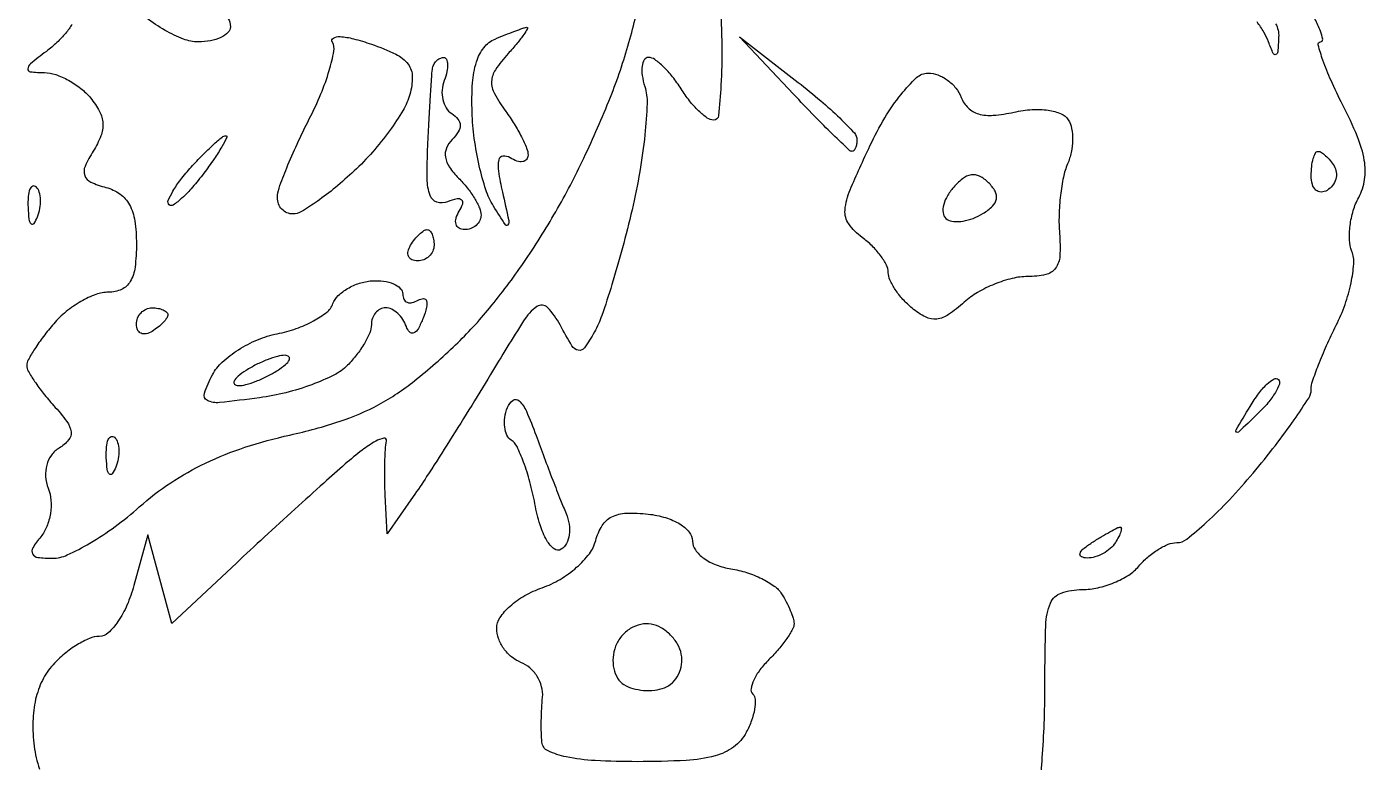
# Model space of a CAD drawing. Extents: x 0 to 102, y 0 to 135.
# Drawn here: x 71.99 to 79.22, y 64.72 to 68.69 of the extents above; entities that cross this region are included whole.
import ezdxf

# ---------------------------------------------------------------- set-up
doc = ezdxf.new("R2010")
doc.units = 0
doc.header["$MEASUREMENT"] = 0

msp = doc.modelspace()

# ---------------------------------------------------------------- linework, layer by layer
for points in [[(72.238959, 68.70483, -0.03257), (72.20491, 68.657912, -0.031136), (72.157023, 68.607034, -0.026033), (72.10035, 68.559167, 0.008228), (72.014041, 68.491382, 0.202399), (72.000058, 68.465115, 0.410722), (72.013573, 68.448729, 0.020546), (72.089991, 68.444091, -0.077636), (72.150798, 68.433371, -0.043117), (72.219847, 68.402896, -0.041726), (72.286059, 68.359019, -0.052408), (72.338701, 68.30763, -0.051606), (72.387433, 68.234786, -0.108981), (72.40543, 68.169599, -0.105973), (72.394548, 68.101686, -0.047085), (72.353741, 68.020173, 0.034534), (72.309551, 67.937168, 0.191138), (72.307446, 67.887593, 0.206866), (72.339754, 67.85244, 0.04097), (72.422281, 67.823463, -0.091689), (72.49777, 67.788049, -0.114055), (72.548878, 67.730031, -0.087662), (72.577763, 67.64291, -0.036334), (72.5868, 67.51872, -0.029767), (72.579292, 67.392716, -0.100976), (72.553496, 67.314955, -0.156114), (72.506806, 67.272366, -0.107857), (72.436402, 67.257, 0.088517), (72.368299, 67.244848, 0.042139), (72.287383, 67.207013, 0.040015), (72.207163, 67.151945, 0.045311), (72.140302, 67.086833, 0.014943), (72.08451, 67.017588, 0.01892), (72.0374, 66.950255, 0.017223), (72.002616, 66.891991, 0.126614), (71.9946, 66.860844, 0.129731), (72.002707, 66.830124, 0.018703), (72.037102, 66.774457, 0.020169), (72.083885, 66.710451, 0.016014), (72.139286, 66.645147, -0.022774), (72.211409, 66.557764, -0.12955), (72.23395, 66.502429, -0.213688), (72.220649, 66.458164, -0.076219), (72.169258, 66.414373, 0.099488), (72.127769, 66.375575, 0.089431), (72.102555, 66.32232, 0.083884), (72.09658, 66.260545, 0.073999), (72.110632, 66.197315, -0.074279), (72.124934, 66.132789, -0.055652), (72.121921, 66.059962, -0.056079), (72.103032, 65.990247, -0.07919), (72.070301, 65.934977, 0.033609), (72.027169, 65.875262, 0.268359), (72.026059, 65.842601, 0.24583), (72.054242, 65.82339, 0.029164), (72.132291, 65.818866, 0.107523), (72.213394, 65.836546, 0.026086), (72.335697, 65.900378, 0.025558), (72.471374, 65.990102, 0.022977), (72.602291, 66.09626, -0.035852), (72.771804, 66.226631, -0.034575), (72.960208, 66.33321, -0.032374), (73.173049, 66.418461, -0.024487), (73.415883, 66.484956, 0.024684), (73.686496, 66.559172, 0.04551), (73.895809, 66.649646, 0.044264), (74.089059, 66.778315, 0.02205), (74.310313, 66.972362, 0.030323), (74.49433, 67.171442, 0.02098), (74.678402, 67.416864, 0.019979), (74.851715, 67.692316, 0.019648), (75.003522, 67.982233, 0.016345), (75.146703, 68.311314, 0.024823), (75.247193, 68.606559, 0.02638), (75.313719, 68.896318, 0.022326)], [(75.740584, 68.831175, -0.010229), (75.748525, 68.58441, -0.017065), (75.743869, 68.37665, -0.011161), (75.730835, 68.211704, -0.384881), (75.70416, 68.1876, -0.156377), (75.670177, 68.198495, -0.036326), (75.623452, 68.237302, -0.034052), (75.573782, 68.292029, -0.027675), (75.528167, 68.3568, 0.02753), (75.482579, 68.421571, 0.03393), (75.432991, 68.476297, 0.036161), (75.386379, 68.515122, 0.156819), (75.352549, 68.526, 0.257271), (75.329901, 68.513521, 0.109502), (75.31779, 68.479862, 0.069749), (75.318398, 68.429136, 0.039038), (75.332448, 68.368936, -0.086734), (75.344773, 68.277714, -0.016113), (75.332732, 68.108307, -0.016838), (75.305266, 67.908874, -0.014664), (75.263411, 67.702246, -0.008263), (75.211713, 67.496097, -0.009068), (75.154699, 67.298102, -0.008582), (75.100063, 67.130809, -0.044372), (75.060278, 67.042082, -0.023596), (75.006929, 66.956494, -0.300942), (74.973491, 66.943077, -0.20951), (74.939129, 66.967407, -0.012563), (74.875058, 67.080218, 0.06822), (74.807224, 67.17372, 0.372641), (74.749844, 67.179103, 0.097624), (74.678241, 67.103207, 0.004915), (74.498739, 66.811638, -0.002807), (74.382943, 66.62176, -0.002644), (74.262713, 66.42936, -0.002628), (74.154372, 66.259989, -0.009172), (74.081898, 66.152368), (73.9404, 65.950352), (73.930382, 66.159526, -0.008943), (73.927794, 66.245813, -0.008952), (73.928296, 66.332106, -0.00882), (73.93141, 66.407351, -0.034807), (73.937351, 66.4533, 0.529681), (73.923422, 66.467492, 0.083189), (73.878961, 66.451491, 0.036324), (73.805667, 66.403042, 0.01547), (73.71472, 66.328341, 0.00354), (73.598521, 66.225258, 0.001474), (73.443074, 66.084547, 0.001458), (73.277479, 65.932873, 0.001885), (73.126456, 65.792679), (72.777812, 65.466578), (72.713268, 65.706139), (72.648725, 65.9457), (72.573044, 65.67075, -0.035375), (72.535892, 65.565497, -0.04687), (72.486879, 65.476567, -0.055144), (72.434052, 65.414802, -0.190521), (72.385993, 65.3958, 0.099893), (72.333605, 65.385228, 0.037696), (72.266773, 65.350976, 0.03548), (72.197593, 65.301599, 0.036118), (72.136529, 65.243207, 0.069423), (72.079059, 65.158649, 0.058009), (72.042578, 65.056312, 0.051616), (72.027792, 64.937105, 0.036554), (72.034915, 64.802365, 0.047066), (72.062548, 64.678766, 0.041008)], [(73.081175, 68.739338, -0.137785), (73.0944, 68.692256, -0.200379), (73.081373, 68.661055, -0.085027), (73.043511, 68.634587, -0.065063), (72.987473, 68.616604, -0.045176), (72.92116, 68.6106, -0.091736), (72.840848, 68.62546, -0.038581), (72.741232, 68.672728, -0.036501), (72.639704, 68.741168, -0.039341)], [(77.466997, 64.605553, 0.008453), (77.480768, 64.761874, 0.009748), (77.490402, 64.948873, 0.007994), (77.4936, 65.148919, -0.007743), (77.498372, 65.457053, -0.087984), (77.523247, 65.575803, -0.218679), (77.581383, 65.630862, -0.082093), (77.694741, 65.6496, 0.055078), (77.779483, 65.658963, 0.043151), (77.867734, 65.686877, 0.044437), (77.94623, 65.727883, 0.077115), (78.0012, 65.7765, -0.041316), (78.048785, 65.825055, -0.039094), (78.104552, 65.866123, -0.041618), (78.159843, 65.894447, -0.097868), (78.205144, 65.9034, 0.16945), (78.259725, 65.922444, 0.016777), (78.36704, 66.013751, 0.019653), (78.490319, 66.135176, 0.014356), (78.617785, 66.279063, 0.009325), (78.738075, 66.428548, 0.013023), (78.839558, 66.566887, 0.009397), (78.918174, 66.684795, 0.143288), (78.9318, 66.731365, -0.081608), (78.939132, 66.775991, -0.011229), (78.971371, 66.864814, -0.01264), (79.014931, 66.969031, -0.01039), (79.06651, 67.078037, 0.030836), (79.114392, 67.190946, 0.03256), (79.147018, 67.306874, 0.034467), (79.161542, 67.409688, 0.109898), (79.151413, 67.477863, -0.080365), (79.138574, 67.539299, -0.042832), (79.141685, 67.617079, -0.041221), (79.158763, 67.698005, -0.050297), (79.188236, 67.769526, 0.086621), (79.219931, 67.865623, 0.079372), (79.218614, 67.969866, 0.055538), (79.181558, 68.097763, 0.019695), (79.101614, 68.270997, -0.011819), (79.03898, 68.401287, -0.021532), (78.995043, 68.510842, -0.019862), (78.969412, 68.5941, -0.492251), (78.98211, 68.6106, 0.461143), (78.993807, 68.624302, 0.052538), (78.98179, 68.669024, 0.035296), (78.951755, 68.733146, 0.017858)], [(78.739212, 68.708632, -0.135893), (78.755921, 68.636067, -0.008256), (78.751131, 68.556742, -0.271443), (78.740612, 68.541595, -0.420754), (78.726997, 68.546763, -0.011934), (78.700936, 68.6106, 0.040378), (78.67563, 68.66374, 0.02924), (78.639482, 68.718481, 0.029751)]]:
    msp.add_lwpolyline(points, format="xyb")
for points in [[(74.693762, 68.689254, -0.626654), (74.698725, 68.682347, -0.028346), (74.678728, 68.649964, -0.020915), (74.643351, 68.603591, -0.010112), (74.59447, 68.54715, 0.034238), (74.525869, 68.45976, 0.139674), (74.504874, 68.396302, 0.137054), (74.520284, 68.33062, 0.032499), (74.581358, 68.23488, -0.019379), (74.627462, 68.166623, -0.021556), (74.66642, 68.097332, -0.021511), (74.694303, 68.035899, -0.096058), (74.7018, 67.997238, -0.17263), (74.693689, 67.974446, -0.189345), (74.673324, 67.962981, -0.118727), (74.642023, 67.966054, -0.054898), (74.604862, 67.983726, 0.168259), (74.566261, 67.992365, 0.320102), (74.543732, 67.972089, 0.094356), (74.541896, 67.911378, 0.016449), (74.563724, 67.798368, -0.002607), (74.597736, 67.645183, -0.197436), (74.593388, 67.620815, -0.546835), (74.579387, 67.620766, -0.005406), (74.515347, 67.7223, -0.05933), (74.474485, 67.810613, -0.022774), (74.438441, 67.941203, -0.022168), (74.411827, 68.087929, -0.025407), (74.39983, 68.2299, -0.024106), (74.40216, 68.388325, -0.060323), (74.423221, 68.501865, -0.088572), (74.463482, 68.579088, -0.128752), (74.523995, 68.625804, -0.004921), (74.578389, 68.648258, -0.005995), (74.62976, 68.668163, -0.005093), (74.673273, 68.683922, -0.041389)], [(73.855671, 68.597968, -0.027868), (73.98805, 68.543375, -0.118248), (74.054082, 68.489729, -0.164873), (74.076893, 68.422322, -0.069486), (74.063451, 68.326409, -0.064226), (74.026646, 68.240855, -0.023285), (73.953946, 68.13016, -0.02264), (73.862175, 68.015021, -0.025043), (73.763248, 67.91265, -0.015436), (73.661993, 67.823562, -0.019791), (73.563274, 67.748341, -0.018019), (73.477589, 67.692752, -0.135692), (73.431465, 67.68, -0.104798), (73.399695, 67.686733, -0.099123), (73.372659, 67.705841, -0.096489), (73.354539, 67.73439, -0.093563), (73.3482, 67.76797, -0.085984), (73.357231, 67.820097, -0.010384), (73.398842, 67.929367, -0.012095), (73.454584, 68.058034, -0.009685), (73.5206, 68.193872, 0.019303), (73.583092, 68.329011, 0.026256), (73.62814, 68.455539, 0.02519), (73.653744, 68.560543, 0.187755), (73.644602, 68.610111, -0.436761), (73.65042, 68.63113, -0.134471), (73.68664, 68.638846, -0.049731), (73.759193, 68.627372, -0.019803)], [(76.161148, 68.391453, -0.011629), (76.282689, 68.292536, -0.016704), (76.385204, 68.198969, -0.012519), (76.464285, 68.117831, -0.189077), (76.478398, 68.08185, -0.038633), (76.476518, 68.057553, -0.057678), (76.470849, 68.037038, -0.075819), (76.462537, 68.023052, -0.224467), (76.452696, 68.0184, -0.193404), (76.436, 68.025109, -0.002254), (76.348901, 68.109346, -0.006443), (76.249052, 68.209332, -0.004114), (76.135446, 68.328003), (75.8439, 68.637606)], [(74.245551, 68.526, -0.287506), (74.261297, 68.51613, -0.105699), (74.267819, 68.489519, -0.064528), (74.263832, 68.449432, -0.034613), (74.249246, 68.401809, 0.072795), (74.237659, 68.350254, 0.074938), (74.24152, 68.298073, 0.08177), (74.259753, 68.253288, 0.117389), (74.289866, 68.223061, -0.083809), (74.323536, 68.193482, -0.169189), (74.335417, 68.160688, -0.144543), (74.325031, 68.123843, -0.055948), (74.29161, 68.08197, 0.1011), (74.261238, 68.036002, 0.138054), (74.255914, 67.9869, 0.10811), (74.277417, 67.933339, 0.047098), (74.326539, 67.873976, -0.029283), (74.373023, 67.821702, -0.030651), (74.412321, 67.765117, -0.032208), (74.439876, 67.712362, -0.104616), (74.448, 67.673957, -0.11329), (74.441122, 67.64399, -0.100258), (74.421682, 67.618476, -0.09405), (74.392618, 67.601357, -0.086406), (74.358407, 67.5954, -0.135202), (74.329331, 67.603409, -0.190665), (74.313101, 67.624474, -0.141514), (74.31315, 67.656488, -0.067825), (74.329985, 67.694377, 0.052671), (74.349244, 67.734417, 0.315169), (74.343456, 67.755535, 0.233724), (74.318476, 67.761474, 0.03517), (74.267765, 67.746004, -0.169866), (74.209724, 67.744269, -0.23527), (74.172911, 67.779877, -0.083401), (74.157136, 67.869895, -0.013386), (74.160665, 68.048877, -0.001489), (74.167533, 68.187638, -0.001929), (74.174702, 68.314861, -0.00145), (74.181431, 68.421438, -0.017281), (74.185577, 68.46255, -0.076157), (74.192735, 68.486793, -0.079701), (74.206752, 68.507362, -0.086774), (74.225291, 68.521178, -0.117366)], [(76.862189, 68.4414, -0.091496), (76.915315, 68.431596, -0.066715), (76.968177, 68.402841, -0.065203), (77.012773, 68.360314, -0.078288), (77.041682, 68.310134, 0.10756), (77.079013, 68.253242, 0.12658), (77.134671, 68.221079, 0.089215), (77.214753, 68.213513, 0.033123), (77.327073, 68.230487, -0.037532), (77.424169, 68.244286, -0.052181), (77.511872, 68.240941, -0.063215), (77.580651, 68.222006, -0.156845), (77.619943, 68.188502, -0.09448), (77.637639, 68.142216, -0.04853), (77.642606, 68.080094, -0.045841), (77.635267, 68.012919, -0.051488), (77.615856, 67.950899, 0.050775), (77.593345, 67.879331, 0.02213), (77.577552, 67.780859, 0.021627), (77.569887, 67.67388, 0.026932), (77.572435, 67.57425, -0.032471), (77.5742, 67.45261, -0.147289), (77.550627, 67.386578, -0.181292), (77.497791, 67.352207, -0.054568), (77.400887, 67.3416, 0.059726), (77.316946, 67.331537, 0.036303), (77.221674, 67.300893, 0.035954), (77.130241, 67.256087, 0.052057), (77.057698, 67.203024, -0.033101), (76.972754, 67.135811, -0.123185), (76.909361, 67.112089, -0.147499), (76.848902, 67.123087, -0.055029), (76.776087, 67.171083, -0.035929), (76.726921, 67.218241, -0.036602), (76.685343, 67.271675, -0.03916), (76.656468, 67.323322, -0.108299), (76.6476, 67.363782, 0.119461), (76.637847, 67.40402, 0.041502), (76.605996, 67.454987, 0.038387), (76.560166, 67.507427, 0.036128), (76.505971, 67.553409, -0.081426), (76.434297, 67.626307, -0.176917), (76.414084, 67.701016, -0.079888), (76.441511, 67.810519, -0.008637), (76.548704, 68.049185, -0.025139), (76.628749, 68.199371, -0.033601), (76.71684, 68.326187, -0.035589), (76.800723, 68.417056, -0.190818)], [(73.069161, 68.103, -0.557351), (73.075063, 68.093457, -0.016543), (73.047915, 68.043306, -0.018407), (73.00627, 67.977767, -0.009835), (72.9503, 67.899786, -0.017778), (72.889522, 67.824282, -0.029954), (72.832748, 67.766105, -0.0313), (72.785602, 67.728359, -0.359326), (72.763569, 67.730067, -0.309163), (72.758861, 67.752845, -0.03336), (72.784158, 67.803578, -0.031754), (72.826073, 67.865811, -0.019838), (72.882431, 67.933281, -0.009996), (72.943684, 67.998304, -0.014387), (73.00064, 68.053145, -0.010074), (73.049625, 68.095897, -0.176142)], [(78.969107, 68.0184, -0.145859), (78.986738, 68.013145, -0.040575), (79.009753, 67.995266, -0.037297), (79.033712, 67.969788, -0.031646), (79.055087, 67.939646, -0.108373), (79.067067, 67.905527, -0.099685), (79.064206, 67.868416, -0.095498), (79.046906, 67.834025, -0.090427), (79.01778, 67.807753, -0.136093), (78.985128, 67.798256, -0.190788), (78.957057, 67.808967, -0.140899), (78.938112, 67.839917, -0.067432), (78.9318, 67.886507, -0.026751), (78.934506, 67.937046, -0.042195), (78.942759, 67.979656, -0.051652), (78.954714, 68.009687, -0.279105)], [(77.188977, 67.849263, 0.078798), (77.140771, 67.884273, 0.159006), (77.094886, 67.891465, 0.132469), (77.047757, 67.870232, 0.04788), (76.995226, 67.818017, 0.050704), (76.961434, 67.7677, 0.077648), (76.944191, 67.718183, 0.106213), (76.945481, 67.677275, 0.19597), (76.964781, 67.650814, 0.123453), (77.001028, 67.639286, 0.055591), (77.051229, 67.641739, 0.050264), (77.106497, 67.656461, 0.048237), (77.158532, 67.682059, 0.052869), (77.210377, 67.722231, 0.157747), (77.231364, 67.761294, 0.175012), (77.224437, 67.802536, 0.068226)], [(72.045713, 67.826288, 0.296942), (72.027197, 67.830197, 0.208169), (72.011576, 67.814754, 0.077125), (72.002209, 67.774147, 0.028489), (72.001279, 67.71525, 0.018894), (72.006274, 67.652111, 0.168741), (72.01823, 67.627428, 0.470617), (72.033648, 67.628887, 0.054073), (72.052391, 67.664137, 0.051402), (72.065592, 67.710403, 0.05415), (72.068758, 67.757572, 0.060344), (72.062061, 67.798629, 0.126455)], [(74.156893, 67.5954, -0.210953), (74.171159, 67.589101, -0.081139), (74.183241, 67.570549, -0.061769), (74.191464, 67.543189, -0.042167), (74.1942, 67.5108, -0.105053), (74.187342, 67.47852, -0.099167), (74.167882, 67.451051, -0.09642), (74.138807, 67.43264, -0.093332), (74.104607, 67.4262, -0.108972), (74.074579, 67.432823, -0.182303), (74.056691, 67.451051, -0.161196), (74.054059, 67.478474, -0.082592), (74.0673, 67.5108, -0.029505), (74.090057, 67.543183, -0.035638), (74.115186, 67.570549, -0.038439), (74.139065, 67.589855, -0.151918)], [(73.858007, 67.318505, -0.048495), (73.921925, 67.317116, -0.071923), (73.975946, 67.302616, -0.096344), (74.012161, 67.277949, -0.19771), (74.025, 67.246749, 0.11651), (74.031615, 67.218746, 0.185758), (74.049567, 67.202371, 0.155243), (74.076655, 67.20063, 0.077583), (74.108631, 67.214101, -0.132381), (74.137293, 67.222665, -0.34454), (74.153518, 67.210673, -0.131106), (74.153869, 67.175544, -0.028922), (74.135405, 67.117621, -0.031333), (74.109571, 67.061149, -0.152051), (74.084756, 67.036733, -0.335819), (74.062763, 67.040563, -0.107567), (74.044724, 67.070928, 0.064005), (74.026004, 67.109723, 0.063702), (73.998056, 67.142592, 0.069571), (73.965523, 67.164849, 0.115782), (73.93335, 67.1724, 0.116135), (73.903769, 67.165435, 0.100491), (73.87858, 67.145774, 0.093175), (73.861672, 67.116373, 0.084219), (73.8558, 67.081757, -0.09952), (73.847019, 67.038076, -0.033656), (73.817842, 66.979783, -0.031916), (73.776033, 66.91803, -0.031618), (73.726582, 66.861896, -0.080046), (73.653355, 66.808992, -0.027949), (73.533769, 66.757014, -0.026917), (73.393482, 66.713571, -0.028296), (73.251652, 66.686308, -0.006977), (73.034681, 66.660282, -0.140692), (72.969901, 66.671678, -0.379471), (72.953663, 66.710984, -0.039466), (72.997166, 66.810393, -0.0846), (73.050798, 66.87947, -0.044066), (73.137616, 66.945982, -0.042159), (73.241426, 67.000209, -0.049971), (73.347192, 67.032608, 0.034956), (73.449367, 67.060587, 0.039405), (73.542458, 67.101705, 0.043095), (73.614475, 67.148975, 0.135168), (73.648503, 67.195147, -0.108419), (73.677041, 67.238478, -0.060134), (73.72758, 67.27708, -0.055734), (73.790981, 67.305454, -0.058632)], [(72.6714, 67.1724, -0.042167), (72.703789, 67.169664, -0.061769), (72.731149, 67.161441, -0.081139), (72.749701, 67.149359, -0.210953), (72.756, 67.135093, -0.151918), (72.750455, 67.117265, -0.038439), (72.731149, 67.093386, -0.035638), (72.703783, 67.068257, -0.029505), (72.6714, 67.0455, -0.082592), (72.639074, 67.032259, -0.161196), (72.611651, 67.034891, -0.182303), (72.593423, 67.052779, -0.108972), (72.5868, 67.082807, -0.093332), (72.59324, 67.117007, -0.09642), (72.611651, 67.146082, -0.099167), (72.63912, 67.165542, -0.105053)], [(73.3905, 66.916009, 0.067616), (73.349271, 66.910408, 0.024967), (73.293474, 66.891919, 0.024204), (73.233796, 66.86539, 0.026766), (73.179, 66.834, 0.027796), (73.1355, 66.802329, 0.102785), (73.114228, 66.776081, 0.335455), (73.11705, 66.759753, 0.190341), (73.1367, 66.751991, 0.067616), (73.177929, 66.757592, 0.024967), (73.233726, 66.776081, 0.024204), (73.293404, 66.80261, 0.026766), (73.3482, 66.834, 0.027796), (73.3917, 66.865671, 0.102785), (73.412972, 66.891919, 0.335455), (73.41015, 66.908247, 0.190341)], [(78.754362, 66.785838, -0.289503), (78.760035, 66.760682, -0.049795), (78.738154, 66.714361, -0.040938), (78.697857, 66.65823, -0.025624), (78.64236, 66.599336, -0.001428), (78.538341, 66.500273, -0.406252), (78.527368, 66.500423, -0.342804), (78.525859, 66.512442, -0.001303), (78.601893, 66.639803, -0.024195), (78.647748, 66.708408, -0.042367), (78.692882, 66.759633, -0.056956), (78.731168, 66.788742, -0.342991)], [(74.744935, 66.482814, 0.002363), (74.788814, 66.364116, 0.002135), (74.835305, 66.241748, 0.002138), (74.87789, 66.132483, 0.006808), (74.907641, 66.060007, -0.062957), (74.923958, 66.002704, -0.072329), (74.924369, 65.945861, -0.083401), (74.909429, 65.898171, -0.137665), (74.881042, 65.867306, -0.313254), (74.843137, 65.869339, -0.096825), (74.803497, 65.914806, -0.057071), (74.766856, 65.999117, -0.027633), (74.738784, 66.113483, 0.018782), (74.712056, 66.231344, 0.023713), (74.678169, 66.337871, 0.022842), (74.642306, 66.42244, 0.143592), (74.611304, 66.456944, -0.149588), (74.587835, 66.483689, -0.077157), (74.57588, 66.52701, -0.065537), (74.576702, 66.579602, -0.055028), (74.590856, 66.633574, -0.14257), (74.62076, 66.672941, -0.368555), (74.653736, 66.670685, -0.097583), (74.692991, 66.613519, -0.014457)], [(72.468712, 66.472688, -0.126455), (72.485061, 66.445029, -0.060344), (72.491758, 66.403972, -0.05415), (72.488592, 66.356803, -0.051402), (72.475391, 66.310537, -0.054073), (72.456648, 66.275287, -0.470617), (72.44123, 66.273828, -0.168741), (72.429274, 66.298511, -0.018894), (72.424279, 66.36165, -0.028489), (72.425209, 66.420547, -0.077125), (72.434576, 66.461154, -0.208169), (72.450197, 66.476597, -0.296942)], [(75.351158, 66.057676, -0.044514), (75.444489, 66.038461, -0.064089), (75.521405, 66.004111, -0.081641), (75.572588, 65.960034, -0.176019), (75.5901, 65.91183, 0.158819), (75.60563, 65.86417, 0.078917), (75.651149, 65.818844, 0.065723), (75.718432, 65.782566, 0.053002), (75.797928, 65.761644, -0.039471), (75.882313, 65.741855, -0.037522), (75.964042, 65.708807, -0.039866), (76.031712, 65.668341, -0.096844), (76.071582, 65.626314, -0.021574), (76.096873, 65.582431, -0.02119), (76.118453, 65.536273, -0.021634), (76.133864, 65.494276, -0.071589), (76.138705, 65.465293, -0.134992), (76.131068, 65.434851, -0.02381), (76.099384, 65.384514, -0.024276), (76.055375, 65.327564, -0.019736), (76.003029, 65.270914, 0.03428), (75.954166, 65.214849, 0.052308), (75.920802, 65.159668, 0.068077), (75.906281, 65.113277, 0.242811), (75.915452, 65.084548, -0.187037), (75.928636, 65.054674, -0.053521), (75.925486, 65.003228, -0.045891), (75.909003, 64.941217, -0.034983), (75.880247, 64.877077, -0.111437), (75.812091, 64.798318, -0.093616), (75.712424, 64.750321, -0.053014), (75.555762, 64.725653, -0.012563), (75.291023, 64.719, -0.013112), (75.064236, 64.724948, -0.037598), (74.908029, 64.744991, -0.05849), (74.80993, 64.777458, -0.266683), (74.776658, 64.82475, -0.018036), (74.773849, 64.875034, -0.008582), (74.773683, 64.939866, -0.008494), (74.775827, 65.007714, -0.011932), (74.780211, 65.068135, 0.090244), (74.775483, 65.12449, 0.073712), (74.751281, 65.180045, 0.073468), (74.711901, 65.226355, 0.088486), (74.663053, 65.25583, -0.08147), (74.613184, 65.284982, -0.065728), (74.570921, 65.330534, -0.066482), (74.542348, 65.384895, -0.088015), (74.5326, 65.439846, -0.150117), (74.550266, 65.497361, -0.06131), (74.604664, 65.559574, -0.053187), (74.684068, 65.61669, -0.045499), (74.777925, 65.659322, 0.050574), (74.875069, 65.70464, 0.046347), (74.964252, 65.76969, 0.049408), (75.032976, 65.84357, 0.099006), (75.067733, 65.914948, -0.075111), (75.102125, 65.995014, -0.138024), (75.154083, 66.042535, -0.108934), (75.232512, 66.062519, -0.036658)], [(77.900443, 65.986705, -0.434568), (77.906495, 65.980831, -0.071273), (77.903547, 65.962768, -0.041889), (77.892526, 65.935788, -0.020509), (77.8743, 65.9034, -0.075854), (77.846842, 65.871129, -0.054031), (77.807776, 65.844032, -0.053889), (77.763675, 65.825863, -0.074131), (77.721257, 65.820095, -0.102799), (77.690515, 65.826897, -0.37991), (77.683032, 65.843561, -0.147021), (77.700522, 65.869345, -0.027275), (77.7474, 65.9034, -0.008026), (77.797912, 65.934905, -0.01079), (77.844703, 65.961699, -0.008096), (77.884373, 65.982467, -0.104523)], [(75.367123, 65.462432, 0.104182), (75.310795, 65.461454, 0.082668), (75.254373, 65.438265, 0.079264), (75.206486, 65.396847, 0.083468), (75.17488, 65.343267, 0.071084), (75.16112, 65.283004, 0.074235), (75.165116, 65.222224, 0.08163), (75.185675, 65.17026, 0.119965), (75.220013, 65.135441, 0.071698), (75.267288, 65.11487, 0.047137), (75.325842, 65.104634, 0.046679), (75.386095, 65.105503, 0.064762), (75.438531, 65.118172, 0.102598), (75.481444, 65.145731, 0.082554), (75.513851, 65.190114, 0.07962), (75.531001, 65.244202, 0.084803), (75.529832, 65.299723, 0.083965), (75.509596, 65.353845, 0.065109), (75.471198, 65.403798, 0.065109), (75.421245, 65.442196, 0.083965)]]:
    msp.add_lwpolyline(points, format="xyb", close=True)

doc.saveas('drawing.dxf')
